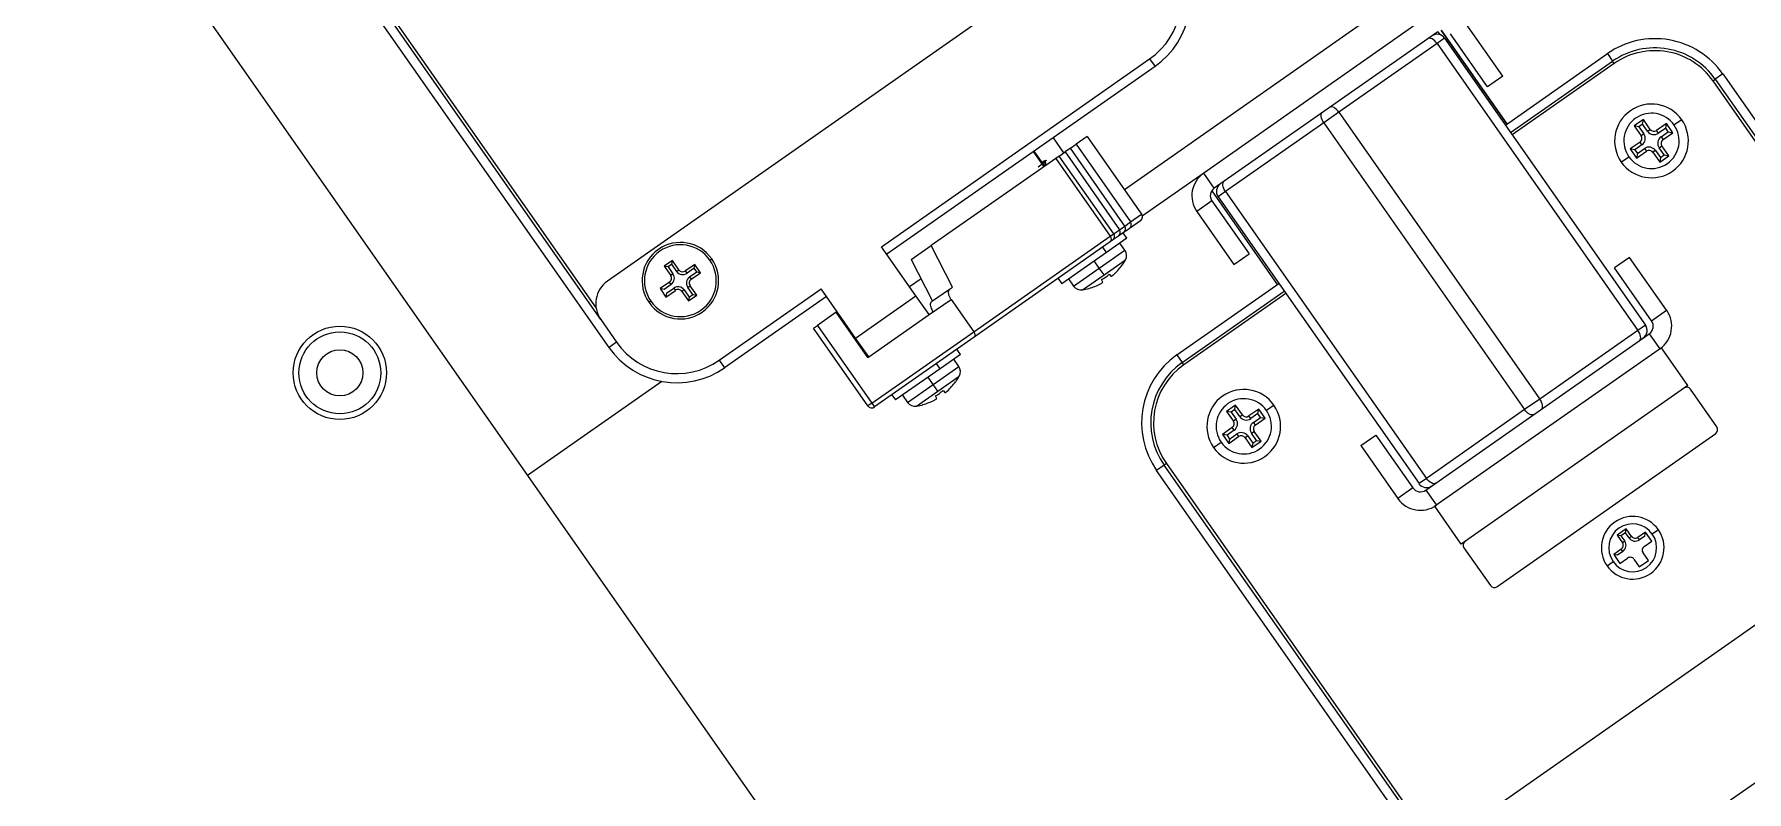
# Model space of a CAD drawing. Header units: millimetres. Extents: x 152904052 to 153933663, y 538271515 to 539240469.
# Drawn here: x 153465441.2 to 153465627, y 538578666.4 to 538578748.6 of the extents above; entities that cross this region are included whole.
import ezdxf

# ---------------------------------------------------------------- set-up
doc = ezdxf.new("R2010")
doc.units = ezdxf.units.MM
doc.layers.add('POWR', color=5, linetype='Continuous')

msp = doc.modelspace()

# ---------------------------------------------------------------- linework, layer by layer
at = {"layer": 'POWR', "color": 7}
for p, q in [((153465441.23, 538578777.18), (153465561.68, 538578605.16)), ((153465503.58, 538578714.63), (153465470.89, 538578761.32)), ((153465502.68, 538578717.66), (153465471.71, 538578761.9)), ((153465471.95, 538578762.07), (153465502.18, 538578718.91)), ((153465558.3, 538578760.27), (153465503.42, 538578721.84)), ((153465596.98, 538578758), (153465559.49, 538578731.75)), ((153465592.34, 538578750.54), (153465568.09, 538578733.56)), ((153465600.53, 538578744.07), (153465596.52, 538578749.8)), ((153465593.49, 538578748.9), (153465569.24, 538578731.92)), ((153465594.22, 538578748.19), (153465593.41, 538578747.62)), ((153465593.48, 538578748.89), (153465593.7, 538578748.58)), ((153465600.99, 538578738.89), (153465593.86, 538578749.06)), ((153465593.86, 538578749.06), (153465600.98, 538578738.89)), ((153465594.22, 538578748.19), (153465616.02, 538578717.07)), ((153465598.89, 538578742.92), (153465594.88, 538578748.65)), ((153465533.15, 538578725.57), (153465562.23, 538578745.94)), ((153465562.23, 538578745.94), (153465562.81, 538578745.12)), ((153465593.41, 538578747.62), (153465582.76, 538578740.16)), ((153465593.41, 538578747.62), (153465615.2, 538578716.49)), ((153465600.82, 538578738.77), (153465611.88, 538578746.52)), ((153465611.88, 538578746.52), (153465612.45, 538578745.7)), ((153465562.81, 538578745.12), (153465533.73, 538578724.75)), ((153465600.53, 538578744.07), (153465598.89, 538578742.92)), ((153465601.39, 538578737.95), (153465612.45, 538578745.7)), ((153465612.62, 538578745.45), (153465601.57, 538578737.71)), ((153465612.62, 538578745.45), (153465612.45, 538578745.7)), ((153465624.41, 538578744.31), (153465623.59, 538578743.73)), ((153465624.41, 538578744.31), (153465657.11, 538578697.61)), ((153465623.35, 538578743.56), (153465623.59, 538578743.73)), ((153465653.57, 538578700.4), (153465623.35, 538578743.56)), ((153465623.59, 538578743.73), (153465654.57, 538578699.5)), ((153465581.12, 538578739.02), (153465570.47, 538578731.56)), ((153465582.76, 538578740.16), (153465581.12, 538578739.02)), ((153465581.12, 538578739.02), (153465602.91, 538578707.89)), ((153465582.76, 538578740.16), (153465604.55, 538578709.04)), ((153465615.79, 538578739.36), (153465614.8, 538578738.68)), ((153465614.8, 538578738.68), (153465615.55, 538578737.61)), ((153465615.29, 538578738.59), (153465614.8, 538578738.68)), ((153465615.7, 538578738.88), (153465615.29, 538578738.59)), ((153465615.29, 538578738.59), (153465615.84, 538578737.81)), ((153465615.7, 538578738.88), (153465615.79, 538578739.36)), ((153465616.25, 538578738.1), (153465615.7, 538578738.88)), ((153465616.53, 538578738.3), (153465615.79, 538578739.36)), ((153465618.29, 538578738.92), (153465617.23, 538578738.18)), ((153465618.21, 538578738.43), (153465617.43, 538578737.89)), ((153465618.21, 538578738.43), (153465618.29, 538578738.92)), ((153465618.49, 538578738.03), (153465618.21, 538578738.43)), ((153465618.98, 538578737.94), (153465618.29, 538578738.92)), ((153465619.95, 538578739.35), (153465619.13, 538578738.78)), ((153465551.75, 538578737.37), (153465552.9, 538578735.74)), ((153465553.63, 538578736.25), (153465554.26, 538578736.69)), ((153465555.45, 538578737.52), (153465554.26, 538578736.69)), ((153465554.26, 538578736.69), (153465560.16, 538578728.25)), ((153465555.45, 538578737.52), (153465561.36, 538578729.09)), ((153465615.43, 538578736.92), (153465614.36, 538578736.17)), ((153465615.63, 538578736.63), (153465614.85, 538578736.08)), ((153465615.63, 538578736.63), (153465615.43, 538578736.92)), ((153465615.84, 538578737.81), (153465615.55, 538578737.61)), ((153465616.25, 538578738.1), (153465616.53, 538578738.3)), ((153465617.43, 538578737.89), (153465617.23, 538578738.18)), ((153465617.51, 538578736.3), (153465617.8, 538578736.5)), ((153465617.72, 538578737.48), (153465618.49, 538578738.03)), ((153465617.72, 538578737.48), (153465617.92, 538578737.19)), ((153465618.54, 538578735.43), (153465617.8, 538578736.5)), ((153465617.92, 538578737.19), (153465618.98, 538578737.94)), ((153465618.49, 538578738.03), (153465618.98, 538578737.94)), ((153465552.04, 538578735.14), (153465538.54, 538578725.69)), ((153465550.78, 538578734.25), (153465549.63, 538578735.89)), ((153465550.85, 538578734.3), (153465549.7, 538578735.94)), ((153465550.81, 538578734.88), (153465550.58, 538578734.69)), ((153465550.64, 538578734.76), (153465550.81, 538578734.88)), ((153465552.43, 538578735.41), (153465552.04, 538578735.14)), ((153465552.04, 538578735.14), (153465557.95, 538578726.7)), ((153465552.43, 538578735.41), (153465553.06, 538578735.85)), ((153465558.34, 538578726.97), (153465552.43, 538578735.41)), ((153465558.33, 538578726.97), (153465552.43, 538578735.41)), ((153465552.43, 538578735.41), (153465552.43, 538578735.41)), ((153465553.63, 538578736.25), (153465553.06, 538578735.85)), ((153465553.06, 538578735.85), (153465558.96, 538578727.41)), ((153465559.54, 538578727.81), (153465553.63, 538578736.25)), ((153465559.53, 538578727.81), (153465553.63, 538578736.25)), ((153465553.63, 538578736.25), (153465553.63, 538578736.25)), ((153465613.4, 538578734.76), (153465614.22, 538578735.33)), ((153465614.36, 538578736.17), (153465615.05, 538578735.19)), ((153465614.85, 538578736.08), (153465614.36, 538578736.17)), ((153465614.85, 538578736.08), (153465615.14, 538578735.68)), ((153465615.05, 538578735.19), (153465616.12, 538578735.93)), ((153465615.14, 538578735.68), (153465615.05, 538578735.19)), ((153465615.14, 538578735.68), (153465615.91, 538578736.22)), ((153465615.91, 538578736.22), (153465616.12, 538578735.93)), ((153465617.1, 538578736.01), (153465616.81, 538578735.81)), ((153465616.81, 538578735.81), (153465617.56, 538578734.74)), ((153465617.1, 538578736.01), (153465617.64, 538578735.23)), ((153465618.05, 538578735.52), (153465617.51, 538578736.3)), ((153465617.56, 538578734.74), (153465618.54, 538578735.43)), ((153465617.64, 538578735.23), (153465617.56, 538578734.74)), ((153465617.64, 538578735.23), (153465618.05, 538578735.52)), ((153465618.05, 538578735.52), (153465618.54, 538578735.43)), ((153465551.09, 538578734.47), (153465550.9, 538578734.47)), ((153465568.09, 538578733.56), (153465561.43, 538578728.9)), ((153465569.24, 538578731.92), (153465568.09, 538578733.56)), ((153465568.96, 538578731.62), (153465576.08, 538578721.45)), ((153465570.47, 538578731.56), (153465569.65, 538578730.99)), ((153465569.65, 538578730.99), (153465591.45, 538578699.86)), ((153465569.69, 538578732.24), (153465569.71, 538578732.21)), ((153465570.47, 538578731.56), (153465592.26, 538578700.43)), ((153465560.16, 538578728.25), (153465561.36, 538578729.09)), ((153465568.99, 538578730.53), (153465567.36, 538578729.38)), ((153465567.36, 538578729.38), (153465571.37, 538578723.65)), ((153465568.99, 538578730.53), (153465573.01, 538578724.79)), ((153465558.34, 538578726.97), (153465558.96, 538578727.41)), ((153465558.96, 538578727.41), (153465559.53, 538578727.81)), ((153465559.6, 538578727.25), (153465559.41, 538578727.11)), ((153465559.53, 538578727.81), (153465559.54, 538578727.81)), ((153465559.54, 538578727.81), (153465560.16, 538578728.25)), ((153465559.63, 538578727.27), (153465559.59, 538578727.33)), ((153465559.63, 538578727.27), (153465559.6, 538578727.25)), ((153465560.04, 538578727.55), (153465559.63, 538578727.27)), ((153465561.24, 538578728.39), (153465560.04, 538578727.55)), ((153465536.88, 538578720.25), (153465533.15, 538578725.57)), ((153465536.37, 538578724.17), (153465538.54, 538578725.69)), ((153465540.83, 538578721.19), (153465538.54, 538578725.69)), ((153465543.14, 538578716.33), (153465557.95, 538578726.7)), ((153465557.83, 538578726.01), (153465543.18, 538578715.75)), ((153465557.54, 538578724.95), (153465557.14, 538578725.52)), ((153465559.74, 538578726.49), (153465557.54, 538578724.95)), ((153465558.21, 538578726.27), (153465557.83, 538578726.01)), ((153465557.95, 538578726.7), (153465558.33, 538578726.97)), ((153465558.4, 538578726.41), (153465558.21, 538578726.27)), ((153465558.33, 538578726.97), (153465558.34, 538578726.97)), ((153465558.43, 538578726.43), (153465558.39, 538578726.49)), ((153465558.43, 538578726.43), (153465558.4, 538578726.41)), ((153465558.84, 538578726.71), (153465558.43, 538578726.43)), ((153465559.41, 538578727.11), (153465558.84, 538578726.71)), ((153465559.54, 538578725.19), (153465559, 538578725.97)), ((153465559.74, 538578726.49), (153465559.34, 538578727.06)), ((153465510.45, 538578724.08), (153465509.55, 538578723.45)), ((153465510.38, 538578723.66), (153465509.98, 538578723.38)), ((153465510.38, 538578723.66), (153465510.45, 538578724.08)), ((153465510.92, 538578722.88), (153465510.38, 538578723.66)), ((153465511.17, 538578723.06), (153465510.45, 538578724.08)), ((153465512.89, 538578723.65), (153465511.87, 538578722.94)), ((153465512.81, 538578723.23), (153465512.89, 538578723.65)), ((153465513.52, 538578722.75), (153465512.89, 538578723.65)), ((153465514.52, 538578724.12), (153465514.72, 538578724.26)), ((153465536.37, 538578724.17), (153465538.66, 538578719.67)), ((153465557.54, 538578724.95), (153465552.69, 538578721.55)), ((153465556.76, 538578723.24), (153465556.22, 538578724.02)), ((153465556.76, 538578723.24), (153465559.54, 538578725.19)), ((153465557.28, 538578722.51), (153465559.6, 538578724.13)), ((153465559.2, 538578723.54), (153465559.21, 538578723.52)), ((153465571.37, 538578723.65), (153465573.01, 538578724.79)), ((153465614.3, 538578724.41), (153465612.66, 538578723.26)), ((153465618.31, 538578718.67), (153465614.3, 538578724.41)), ((153465510.15, 538578721.73), (153465509.12, 538578721.02)), ((153465509.98, 538578723.38), (153465509.55, 538578723.45)), ((153465509.55, 538578723.45), (153465510.27, 538578722.43)), ((153465509.98, 538578723.38), (153465510.52, 538578722.61)), ((153465510.32, 538578721.48), (153465510.15, 538578721.73)), ((153465510.52, 538578722.61), (153465510.27, 538578722.43)), ((153465510.92, 538578722.88), (153465511.17, 538578723.06)), ((153465512.04, 538578722.69), (153465511.87, 538578722.94)), ((153465512.81, 538578723.23), (153465512.04, 538578722.69)), ((153465512.32, 538578722.29), (153465513.09, 538578722.83)), ((153465512.32, 538578722.29), (153465512.5, 538578722.04)), ((153465512.5, 538578722.04), (153465513.52, 538578722.75)), ((153465513.09, 538578722.83), (153465512.81, 538578723.23)), ((153465513.09, 538578722.83), (153465513.52, 538578722.75)), ((153465537.43, 538578722.1), (153465536.19, 538578721.23)), ((153465552.29, 538578722.13), (153465552.69, 538578721.55)), ((153465553.43, 538578722.07), (153465553.97, 538578721.29)), ((153465553.97, 538578721.29), (153465556.76, 538578723.24)), ((153465554.95, 538578720.88), (153465557.28, 538578722.51)), ((153465557.28, 538578722.51), (153465556.76, 538578723.24)), ((153465557.16, 538578721.73), (153465557, 538578722)), ((153465557.85, 538578722.59), (153465558.05, 538578722.35)), ((153465616.68, 538578717.52), (153465612.66, 538578723.26)), ((153465509.55, 538578720.94), (153465509.12, 538578721.02)), ((153465509.12, 538578721.02), (153465509.75, 538578720.11)), ((153465510.32, 538578721.48), (153465509.55, 538578720.94)), ((153465509.75, 538578720.11), (153465510.78, 538578720.83)), ((153465509.83, 538578720.54), (153465509.75, 538578720.11)), ((153465509.83, 538578720.54), (153465510.6, 538578721.08)), ((153465510.6, 538578721.08), (153465510.78, 538578720.83)), ((153465511.72, 538578720.88), (153465511.47, 538578720.71)), ((153465511.47, 538578720.71), (153465512.19, 538578719.68)), ((153465511.72, 538578720.88), (153465512.27, 538578720.11)), ((153465512.12, 538578721.16), (153465512.37, 538578721.34)), ((153465512.66, 538578720.39), (153465512.12, 538578721.16)), ((153465512.19, 538578719.68), (153465513.09, 538578720.32)), ((153465512.27, 538578720.11), (153465512.19, 538578719.68)), ((153465512.27, 538578720.11), (153465512.66, 538578720.39)), ((153465513.09, 538578720.32), (153465512.37, 538578721.34)), ((153465512.66, 538578720.39), (153465513.09, 538578720.32)), ((153465515.54, 538578713.24), (153465526.6, 538578720.99)), ((153465527.17, 538578720.17), (153465516.12, 538578712.42)), ((153465530.33, 538578715.66), (153465526.6, 538578720.99)), ((153465530.33, 538578715.66), (153465536.88, 538578720.25)), ((153465538.32, 538578718.2), (153465536.88, 538578720.25)), ((153465538.32, 538578718.2), (153465540.68, 538578719.85)), ((153465538.58, 538578719.61), (153465540.5, 538578720.95)), ((153465540.5, 538578720.95), (153465540.83, 538578721.19)), ((153465540.68, 538578719.85), (153465543.14, 538578716.33)), ((153465555.66, 538578721.03), (153465555.65, 538578721.05)), ((153465565.19, 538578713.82), (153465576.25, 538578721.57)), ((153465565.76, 538578713), (153465576.82, 538578720.75)), ((153465576.99, 538578720.5), (153465565.93, 538578712.76)), ((153465508.13, 538578719.65), (153465507.92, 538578719.5)), ((153465528.22, 538578718.46), (153465526.18, 538578717.03)), ((153465528.22, 538578718.46), (153465528.32, 538578718.53)), ((153465531.66, 538578713.54), (153465528.22, 538578718.46)), ((153465531.76, 538578713.61), (153465538.32, 538578718.2)), ((153465616.68, 538578717.52), (153465618.31, 538578718.67)), ((153465502.68, 538578717.66), (153465504.4, 538578715.21)), ((153465525.77, 538578716.74), (153465526.18, 538578717.03)), ((153465531.67, 538578708.3), (153465525.77, 538578716.74)), ((153465526.18, 538578717.03), (153465532.08, 538578708.59)), ((153465532.08, 538578708.59), (153465543.14, 538578716.33)), ((153465592.18, 538578699.15), (153465616.43, 538578716.13)), ((153465615.2, 538578716.49), (153465604.55, 538578709.04)), ((153465616.02, 538578717.07), (153465615.2, 538578716.49)), ((153465616.43, 538578716.13), (153465617.58, 538578714.49)), ((153465504.4, 538578715.21), (153465503.58, 538578714.63)), ((153465531.76, 538578713.61), (153465530.33, 538578715.66)), ((153465543.18, 538578715.75), (153465532.37, 538578708.18)), ((153465541.72, 538578713.87), (153465541.31, 538578714.44)), ((153465617.74, 538578714.61), (153465593.17, 538578697.4)), ((153465620.61, 538578710.51), (153465617.74, 538578714.61)), ((153465515.54, 538578713.24), (153465516.12, 538578712.42)), ((153465531.43, 538578713.87), (153465531.49, 538578714)), ((153465531.49, 538578713.79), (153465531.59, 538578713.86)), ((153465531.66, 538578713.54), (153465531.76, 538578713.61)), ((153465538.74, 538578710.62), (153465541.52, 538578712.57)), ((153465539.52, 538578712.33), (153465539.12, 538578712.91)), ((153465541.72, 538578713.87), (153465539.52, 538578712.33)), ((153465541.52, 538578712.57), (153465540.98, 538578713.35)), ((153465565.19, 538578713.82), (153465565.76, 538578713)), ((153465565.93, 538578712.76), (153465565.76, 538578713)), ((153465509.3, 538578710.95), (153465494.74, 538578700.75)), ((153465539.52, 538578712.33), (153465534.67, 538578708.94)), ((153465535.95, 538578708.67), (153465538.74, 538578710.62)), ((153465538.74, 538578710.62), (153465538.19, 538578711.4)), ((153465539.25, 538578709.89), (153465538.74, 538578710.62)), ((153465539.25, 538578709.89), (153465541.58, 538578711.51)), ((153465541.18, 538578710.92), (153465541.19, 538578710.9)), ((153465620.61, 538578710.51), (153465596.03, 538578693.3)), ((153465534.27, 538578709.51), (153465534.67, 538578708.94)), ((153465535.41, 538578709.45), (153465535.95, 538578708.67)), ((153465536.93, 538578708.26), (153465539.25, 538578709.89)), ((153465539.14, 538578709.11), (153465538.98, 538578709.38)), ((153465539.82, 538578709.97), (153465540.03, 538578709.73)), ((153465604.55, 538578709.04), (153465602.91, 538578707.89)), ((153465623.76, 538578706.01), (153465620.9, 538578710.1)), ((153465532.08, 538578708.59), (153465531.67, 538578708.3)), ((153465532.08, 538578708.59), (153465532.37, 538578708.18)), ((153465537.64, 538578708.42), (153465537.63, 538578708.43)), ((153465571.55, 538578708.39), (153465570.57, 538578707.7)), ((153465570.57, 538578707.7), (153465571.32, 538578706.64)), ((153465571.06, 538578707.62), (153465570.57, 538578707.7)), ((153465571.47, 538578707.9), (153465571.06, 538578707.62)), ((153465571.06, 538578707.62), (153465571.6, 538578706.84)), ((153465571.6, 538578706.84), (153465571.32, 538578706.64)), ((153465571.47, 538578707.9), (153465571.55, 538578708.39)), ((153465572.01, 538578707.13), (153465571.47, 538578707.9)), ((153465572.3, 538578707.33), (153465571.55, 538578708.39)), ((153465572.01, 538578707.13), (153465572.3, 538578707.33)), ((153465574.06, 538578707.95), (153465573, 538578707.2)), ((153465573.2, 538578706.92), (153465573, 538578707.2)), ((153465573.97, 538578707.46), (153465573.2, 538578706.92)), ((153465573.48, 538578706.51), (153465574.26, 538578707.05)), ((153465573.68, 538578706.22), (153465574.75, 538578706.97)), ((153465573.97, 538578707.46), (153465574.06, 538578707.95)), ((153465574.26, 538578707.05), (153465573.97, 538578707.46)), ((153465574.75, 538578706.97), (153465574.06, 538578707.95)), ((153465574.26, 538578707.05), (153465574.75, 538578706.97)), ((153465575.72, 538578708.38), (153465574.9, 538578707.8)), ((153465602.91, 538578707.89), (153465592.26, 538578700.43)), ((153465571.19, 538578705.94), (153465570.13, 538578705.2)), ((153465570.13, 538578705.2), (153465570.82, 538578704.21)), ((153465570.62, 538578705.11), (153465570.13, 538578705.2)), ((153465571.39, 538578705.65), (153465570.62, 538578705.11)), ((153465570.62, 538578705.11), (153465570.9, 538578704.7)), ((153465570.82, 538578704.21), (153465571.88, 538578704.96)), ((153465570.9, 538578704.7), (153465571.68, 538578705.25)), ((153465571.39, 538578705.65), (153465571.19, 538578705.94)), ((153465571.68, 538578705.25), (153465571.88, 538578704.96)), ((153465572.87, 538578705.04), (153465572.58, 538578704.84)), ((153465572.87, 538578705.04), (153465573.41, 538578704.26)), ((153465573.27, 538578705.32), (153465573.56, 538578705.52)), ((153465573.82, 538578704.55), (153465573.27, 538578705.32)), ((153465573.48, 538578706.51), (153465573.68, 538578706.22)), ((153465574.31, 538578704.46), (153465573.56, 538578705.52)), ((153465585.14, 538578703.99), (153465586.78, 538578705.13)), ((153465586.78, 538578705.13), (153465590.79, 538578699.4)), ((153465599.89, 538578688.68), (153465623.64, 538578705.31)), ((153465569.16, 538578703.79), (153465569.98, 538578704.36)), ((153465570.9, 538578704.7), (153465570.82, 538578704.21)), ((153465572.58, 538578704.84), (153465573.32, 538578703.77)), ((153465573.32, 538578703.77), (153465574.31, 538578704.46)), ((153465573.41, 538578704.26), (153465573.32, 538578703.77)), ((153465573.41, 538578704.26), (153465573.82, 538578704.55)), ((153465573.82, 538578704.55), (153465574.31, 538578704.46)), ((153465585.14, 538578703.99), (153465589.15, 538578698.25)), ((153465563.8, 538578701.86), (153465562.98, 538578701.29)), ((153465595.67, 538578654.6), (153465562.98, 538578701.29)), ((153465564.04, 538578702.03), (153465563.8, 538578701.86)), ((153465594.77, 538578657.63), (153465563.8, 538578701.86)), ((153465564.04, 538578702.03), (153465594.27, 538578658.87)), ((153465590.79, 538578699.4), (153465589.15, 538578698.25)), ((153465592.26, 538578700.43), (153465591.45, 538578699.86)), ((153465650.39, 538578700.24), (153465595.51, 538578661.81)), ((153465592.18, 538578699.15), (153465593.33, 538578697.52)), ((153465596.03, 538578693.3), (153465593.17, 538578697.4)), ((153465613.92, 538578694.96), (153465612.93, 538578694.27)), ((153465612.93, 538578694.27), (153465613.51, 538578693.45)), ((153465613.36, 538578694.2), (153465612.93, 538578694.27)), ((153465613.84, 538578694.53), (153465613.36, 538578694.2)), ((153465613.36, 538578694.2), (153465613.76, 538578693.63)), ((153465613.84, 538578694.53), (153465613.92, 538578694.96)), ((153465614.24, 538578693.97), (153465613.84, 538578694.53)), ((153465614.49, 538578694.14), (153465613.92, 538578694.96)), ((153465614.24, 538578693.97), (153465614.49, 538578694.14)), ((153465616.01, 538578694.59), (153465615.19, 538578694.02)), ((153465615.36, 538578693.77), (153465615.19, 538578694.02)), ((153465615.93, 538578694.17), (153465615.36, 538578693.77)), ((153465615.93, 538578694.17), (153465616.01, 538578694.59)), ((153465616.7, 538578693.61), (153465616.01, 538578694.59)), ((153465617.42, 538578694.85), (153465616.76, 538578694.39)), ((153465596.32, 538578692.9), (153465599.19, 538578688.8)), ((153465613.39, 538578692.76), (153465612.57, 538578692.18)), ((153465612.57, 538578692.18), (153465613.25, 538578691.2)), ((153465612.99, 538578692.11), (153465612.57, 538578692.18)), ((153465613.56, 538578692.51), (153465612.99, 538578692.11)), ((153465613.56, 538578692.51), (153465613.39, 538578692.76)), ((153465613.76, 538578693.63), (153465613.51, 538578693.45)), ((153465616.33, 538578691.52), (153465615.75, 538578692.34)), ((153465615.88, 538578693.04), (153465616.7, 538578693.61)), ((153465611.85, 538578690.95), (153465612.5, 538578691.41)), ((153465613.25, 538578691.2), (153465614.07, 538578691.78)), ((153465614.77, 538578691.65), (153465615.34, 538578690.83)), ((153465615.34, 538578690.83), (153465616.33, 538578691.52)), ((153465625.24, 538578665.54), (153465654.32, 538578685.9))]:
    msp.add_line(p, q, dxfattribs=at)
at = {"layer": 'POWR', "color": 7, "flags": 128}
for points in [[(153465593.41, 538578747.62), (153465593.29, 538578747.77), (153465593.15, 538578747.91), (153465593.02, 538578748.03), (153465592.88, 538578748.11), (153465592.75, 538578748.17), (153465592.62, 538578748.2), (153465592.51, 538578748.19), (153465592.42, 538578748.15)], [(153465582.76, 538578740.16), (153465582.64, 538578740.32), (153465582.51, 538578740.45), (153465582.37, 538578740.57), (153465582.23, 538578740.66), (153465582.1, 538578740.72), (153465581.97, 538578740.74), (153465581.86, 538578740.74), (153465581.77, 538578740.7)], [(153465581.12, 538578739.02), (153465581.01, 538578739.18), (153465580.93, 538578739.35), (153465580.87, 538578739.52), (153465580.83, 538578739.68), (153465580.82, 538578739.82), (153465580.84, 538578739.95), (153465580.88, 538578740.05), (153465580.95, 538578740.12)], [(153465570.47, 538578731.56), (153465570.36, 538578731.72), (153465570.28, 538578731.89), (153465570.22, 538578732.06), (153465570.18, 538578732.22), (153465570.17, 538578732.37), (153465570.19, 538578732.49), (153465570.24, 538578732.59), (153465570.3, 538578732.67)], [(153465615.37, 538578715.39), (153465615.43, 538578715.46), (153465615.48, 538578715.56), (153465615.5, 538578715.68), (153465615.49, 538578715.83), (153465615.45, 538578715.99), (153465615.39, 538578716.16), (153465615.31, 538578716.33), (153465615.2, 538578716.49)], [(153465604.72, 538578707.93), (153465604.78, 538578708), (153465604.83, 538578708.1), (153465604.85, 538578708.23), (153465604.84, 538578708.37), (153465604.8, 538578708.53), (153465604.74, 538578708.7), (153465604.66, 538578708.87), (153465604.55, 538578709.04)], [(153465603.9, 538578707.36), (153465603.81, 538578707.32), (153465603.7, 538578707.31), (153465603.57, 538578707.33), (153465603.44, 538578707.39), (153465603.3, 538578707.48), (153465603.16, 538578707.6), (153465603.03, 538578707.73), (153465602.91, 538578707.89)], [(153465593.25, 538578699.9), (153465593.16, 538578699.86), (153465593.05, 538578699.85), (153465592.92, 538578699.88), (153465592.79, 538578699.94), (153465592.65, 538578700.02), (153465592.52, 538578700.14), (153465592.38, 538578700.28), (153465592.26, 538578700.43)]]:
    msp.add_lwpolyline(points, dxfattribs=at)
at = {"layer": 'POWR', "color": 7}
for radius in [5.06, 4.44, 2.5]:
    msp.add_circle((153465474.38, 538578711.88), radius, dxfattribs=at)
for centre, radius, start, end in [((153465557.64, 538578752.49), 8, 305, 35), ((153465557.64, 538578752.49), 9, 305, 35), ((153465593.41, 538578747.62), 1, 35, 125), ((153465617.04, 538578739.14), 9, 35, 125), ((153465617.04, 538578739.14), 8, 35, 125), ((153465617.04, 538578739.14), 7.7, 35, 125), ((153465616.67, 538578737.05), 4, 35, 215), ((153465616.67, 538578737.05), 4, 215, 35), ((153465616.67, 538578737.05), 3, 35, 215), ((153465616.67, 538578737.05), 3, 215, 35), ((153465615.14, 538578737.32), 0.5, 305, 35), ((153465615.14, 538578737.32), 0.851, 305, 35), ((153465616.94, 538578738.59), 0.851, 215, 305), ((153465616.94, 538578738.59), 0.5, 215, 305), ((153465618.2, 538578736.78), 0.851, 125, 215), ((153465618.2, 538578736.78), 0.5, 125, 215), ((153465616.4, 538578735.52), 0.851, 35, 125), ((153465616.4, 538578735.52), 0.5, 35, 125), ((153465569.81, 538578731.1), 3, 125, 215), ((153465569.81, 538578731.1), 1, 125, 215), ((153465570.47, 538578731.56), 1, 125, 215), ((153465558.55, 538578727.12), 0.499, 305.07, 35.0698), ((153465559.13, 538578727.52), 0.5, 305, 35), ((153465559.13, 538578727.52), 0.499, 305.07, 35.0698), ((153465559.65, 538578727.34), 0.103, 217.4159, 246.5165), ((153465559.75, 538578727.96), 0.499, 305.07, 35.0698), ((153465511.32, 538578721.88), 4.15, 35, 215), ((153465511.32, 538578721.88), 3.9, 35, 215), ((153465557.93, 538578726.68), 0.5, 305, 35), ((153465557.93, 538578726.68), 0.499, 305.07, 35.0698), ((153465558.45, 538578726.5), 0.103, 217.4159, 246.5165), ((153465511.32, 538578721.88), 4.15, 215, 35), ((153465511.32, 538578721.88), 3.9, 215, 35), ((153465553.9, 538578727.33), 6.52, 312.4848, 324.3917), ((153465553.92, 538578727.3), 6.5, 324.4786, 330.8721), ((153465558.73, 538578724.62), 1, 330.8721, 35), ((153465505.14, 538578719.38), 3, 125, 215), ((153465509.86, 538578722.14), 0.5, 305, 35), ((153465509.86, 538578722.14), 0.807, 305, 35), ((153465511.58, 538578723.35), 0.807, 215, 305), ((153465511.58, 538578723.35), 0.5, 215, 305), ((153465512.78, 538578721.63), 0.807, 125, 215), ((153465512.78, 538578721.63), 0.5, 125, 215), ((153465553.81, 538578727.45), 6.32, 300.3185, 309.6814), ((153465511.06, 538578720.42), 0.807, 35, 125), ((153465511.06, 538578720.42), 0.5, 35, 125), ((153465554.79, 538578721.87), 1, 215, 279.1279), ((153465553.92, 538578727.3), 6.5, 279.1279, 285.5214), ((153465553.9, 538578727.33), 6.52, 285.6083, 297.5152), ((153465615.86, 538578716.95), 3, 305, 35), ((153465615.2, 538578716.49), 1, 305, 35), ((153465615.86, 538578716.95), 1, 305, 35), ((153465510.95, 538578719.8), 9, 215, 305), ((153465510.95, 538578719.8), 8, 215, 305), ((153465540.7, 538578712), 1, 330.8721, 35), ((153465570.35, 538578706.45), 9, 125, 215), ((153465570.35, 538578706.45), 8, 125, 215), ((153465570.35, 538578706.45), 7.7, 125, 215), ((153465535.87, 538578714.71), 6.52, 312.4848, 324.3917), ((153465535.9, 538578714.68), 6.5, 324.4786, 330.8721), ((153465536.77, 538578709.25), 1, 215, 279.1279), ((153465535.87, 538578714.71), 6.52, 285.6083, 297.5152), ((153465535.79, 538578714.83), 6.32, 300.3185, 309.6814), ((153465572.44, 538578706.08), 4, 35, 215), ((153465572.44, 538578706.08), 3, 35, 215), ((153465620.49, 538578709.82), 0.5, 35, 125), ((153465532.08, 538578708.59), 0.5, 215, 305), ((153465535.9, 538578714.68), 6.5, 279.1279, 285.5214), ((153465572.44, 538578706.08), 4, 215, 35), ((153465572.44, 538578706.08), 3, 215, 35), ((153465570.91, 538578706.35), 0.851, 305, 35), ((153465572.71, 538578707.61), 0.851, 215, 305), ((153465572.71, 538578707.61), 0.5, 215, 305), ((153465570.91, 538578706.35), 0.5, 305, 35), ((153465572.17, 538578704.55), 0.851, 35, 125), ((153465572.17, 538578704.55), 0.5, 35, 125), ((153465573.97, 538578705.81), 0.851, 125, 215), ((153465573.97, 538578705.81), 0.5, 125, 215), ((153465623.35, 538578705.72), 0.5, 305, 35), ((153465591.61, 538578699.97), 1, 215, 305), ((153465592.26, 538578700.43), 1, 215, 305), ((153465591.61, 538578699.97), 3, 215, 305), ((153465614.63, 538578692.9), 3.4, 35, 215), ((153465614.63, 538578692.9), 3.4, 215, 35), ((153465614.63, 538578692.9), 2.6, 35, 215), ((153465614.63, 538578692.9), 2.6, 215, 35), ((153465614.9, 538578694.43), 0.807, 215, 305), ((153465614.9, 538578694.43), 0.5, 215, 305), ((153465596.73, 538578693.18), 0.5, 125, 215), ((153465613.1, 538578693.17), 0.5, 305, 35), ((153465613.1, 538578693.17), 0.807, 305, 35), ((153465616.16, 538578692.63), 0.5, 125, 215), ((153465614.36, 538578691.37), 0.5, 35, 125), ((153465599.6, 538578689.09), 0.5, 215, 305)]:
    msp.add_arc(centre, radius, start, end, dxfattribs=at)
for points, knots in [([(153465550.81, 538578734.88), (153465550.88, 538578734.92), (153465551.04, 538578734.99), (153465550.98, 538578734.9), (153465550.7, 538578734.65), (153465550.34, 538578734.36), (153465550.14, 538578734.2)], [0, 0, 0, 0, 0.240848, 0.476572, 0.721491, 1, 1, 1, 1]), ([(153465550.86, 538578734.54), (153465550.88, 538578734.61), (153465550.93, 538578734.74), (153465550.98, 538578734.88), (153465551, 538578734.95)], [0, 0, 0, 0, 0.499894, 1, 1, 1, 1]), ([(153465550.9, 538578734.47), (153465550.9, 538578734.47), (153465550.93, 538578734.48), (153465550.91, 538578734.46), (153465550.9, 538578734.44)], [0, 0, 0, 0, 0.234258, 1, 1, 1, 1]), ([(153465561.24, 538578728.39), (153465561.29, 538578728.44), (153465561.4, 538578728.54), (153465561.46, 538578728.75), (153465561.44, 538578728.94), (153465561.39, 538578729.04), (153465561.36, 538578729.09)], [0, 0, 0, 0, 0.270336, 0.562527, 0.789797, 1, 1, 1, 1]), ([(153465557.95, 538578726.7), (153465557.97, 538578726.66), (153465558.02, 538578726.58), (153465558.05, 538578726.43), (153465558.03, 538578726.27), (153465557.96, 538578726.12), (153465557.88, 538578726.04), (153465557.83, 538578726.01)], [0, 0, 0, 0, 0.174928, 0.36388, 0.560047, 0.788091, 1, 1, 1, 1]), ([(153465556.91, 538578721.55), (153465556.94, 538578721.57), (153465557.01, 538578721.61), (153465557.1, 538578721.66), (153465557.15, 538578721.71), (153465557.16, 538578721.72), (153465557.16, 538578721.73)], [0, 0, 0, 0, 0.2506482, 0.4997541, 0.7490998, 1, 1, 1, 1]), ([(153465558.05, 538578722.35), (153465558.06, 538578722.35), (153465558.07, 538578722.35), (153465558.13, 538578722.38), (153465558.21, 538578722.44), (153465558.27, 538578722.5), (153465558.3, 538578722.52)], [0, 0, 0, 0, 0.250648, 0.499754, 0.7491, 1, 1, 1, 1]), ([(153465558.3, 538578722.52), (153465558.27, 538578722.5), (153465558.21, 538578722.44), (153465558.13, 538578722.38), (153465558.07, 538578722.35), (153465558.06, 538578722.35), (153465558.05, 538578722.35)], [0, 0, 0, 0, 0.250648, 0.499754, 0.7491, 1, 1, 1, 1]), ([(153465540.5, 538578720.95), (153465540.45, 538578720.9), (153465540.36, 538578720.78), (153465540.38, 538578720.47), (153465540.49, 538578720.14), (153465540.62, 538578719.95), (153465540.68, 538578719.85)], [0, 0, 0, 0, 0.273241, 0.566326, 0.7921708, 1, 1, 1, 1]), ([(153465538.76, 538578718.51), (153465538.71, 538578718.59), (153465538.61, 538578718.75), (153465538.5, 538578719.01), (153465538.45, 538578719.27), (153465538.47, 538578719.49), (153465538.55, 538578719.57), (153465538.58, 538578719.61)], [0, 0, 0, 0, 0.174736, 0.363548, 0.559692, 0.78787, 1, 1, 1, 1]), ([(153465543.14, 538578716.33), (153465543.17, 538578716.29), (153465543.22, 538578716.21), (153465543.26, 538578716.07), (153465543.28, 538578715.94), (153465543.26, 538578715.82), (153465543.21, 538578715.77), (153465543.18, 538578715.75)], [0, 0, 0, 0, 0.163518, 0.344285, 0.539301, 0.775308, 1, 1, 1, 1]), ([(153465538.89, 538578708.93), (153465538.92, 538578708.95), (153465538.99, 538578708.99), (153465539.08, 538578709.04), (153465539.13, 538578709.09), (153465539.14, 538578709.1), (153465539.14, 538578709.11)], [0, 0, 0, 0, 0.2506482, 0.4997541, 0.7490998, 1, 1, 1, 1]), ([(153465540.03, 538578709.73), (153465540.03, 538578709.73), (153465540.05, 538578709.73), (153465540.11, 538578709.76), (153465540.19, 538578709.83), (153465540.25, 538578709.88), (153465540.28, 538578709.91)], [0, 0, 0, 0, 0.2506482, 0.4997541, 0.7490998, 1, 1, 1, 1]), ([(153465540.28, 538578709.91), (153465540.25, 538578709.88), (153465540.19, 538578709.83), (153465540.11, 538578709.76), (153465540.05, 538578709.73), (153465540.03, 538578709.73), (153465540.03, 538578709.73)], [0, 0, 0, 0, 0.250648, 0.499754, 0.7491, 1, 1, 1, 1])]:
    msp.add_open_spline(points, degree=3, knots=knots, dxfattribs=at)

doc.saveas('drawing.dxf')
